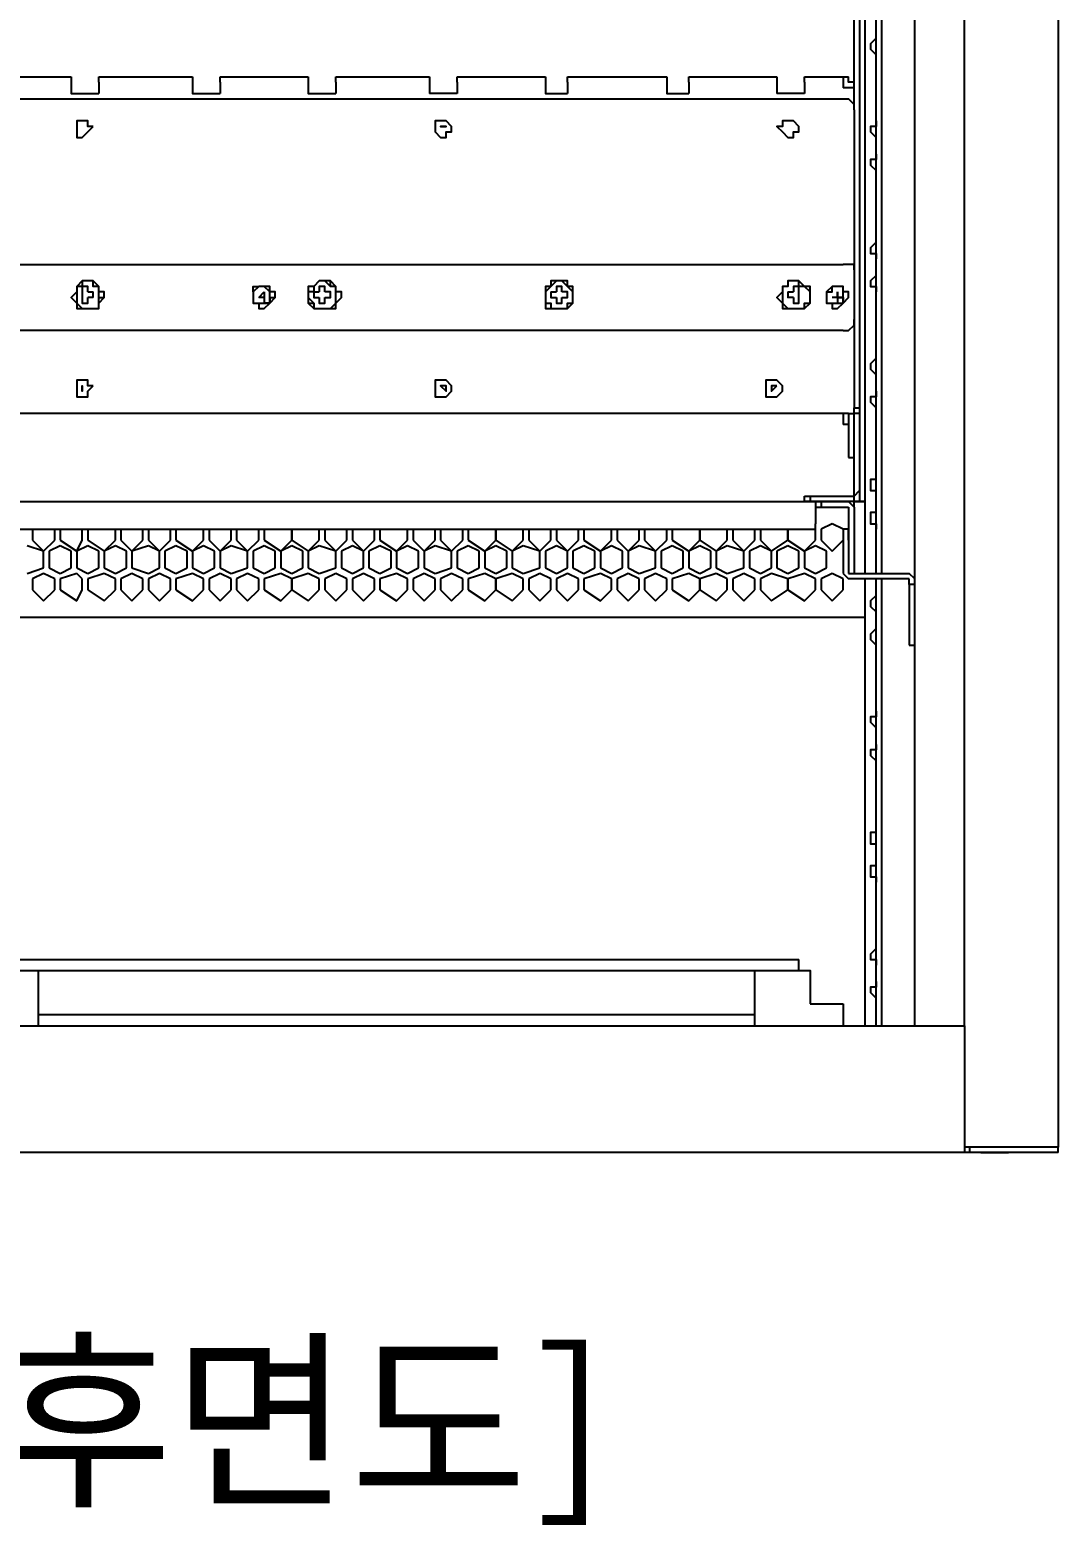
# Model space of a CAD drawing. Header units: millimetres. Extents: x 929 to 1725, y 58 to 532.
# Drawn here: x 1575.2 to 1597.03, y 73.98 to 105.69 of the extents above; entities that cross this region are included whole.
import ezdxf
from ezdxf.enums import TextEntityAlignment as Align

# ---------------------------------------------------------------- set-up
doc = ezdxf.new("R2010")
doc.units = ezdxf.units.MM
doc.header["$MEASUREMENT"] = 0
doc.layers.add('TI-TEXT', color=3, linetype='CONTINUOUS')
doc.layers.add('TT-WIRE-EQPM', color=6, linetype='CONTINUOUS')
doc.styles.add('굴림체', font='GulimChe.ttf')

msp = doc.modelspace()

# ---------------------------------------------------------------- linework, layer by layer
at = {"layer": 'TT-WIRE-EQPM', "linetype": 'Continuous'}
for points in [[(1597.03218, 192.01265), (1597.03218, 81.99353)], [(1595.04247, 84.56845), (1595.04247, 189.43773)], [(1592.93572, 94.16586), (1592.93572, 136.65196)], [(1593.16981, 94.16586), (1593.16981, 136.65196)], [(1593.28685, 94.16586), (1593.28685, 136.65196)], [(1592.70164, 104.11439), (1592.70164, 135.59859)], [(1592.81868, 135.59859), (1592.81868, 95.92148), (1592.81868, 95.6874)], [(1593.9891, 93.81473), (1593.9891, 135.13042)], [(1593.16981, 105.51889), (1593.16981, 105.51889), (1593.05277, 105.40185), (1593.05277, 105.40185), (1593.05277, 105.28481), (1593.16981, 105.16777), (1593.16981, 105.16777)], [(1574.20907, 104.6996), (1576.08173, 104.6996)], [(1576.08173, 104.6996), (1576.08173, 104.34848), (1576.66694, 104.34848)], [(1576.66694, 104.6996), (1578.65665, 104.6996)], [(1576.66694, 104.58256), (1576.66694, 104.6996)], [(1578.65665, 104.6996), (1578.65665, 104.34848), (1579.24186, 104.34848)], [(1579.24186, 104.6996), (1581.11452, 104.6996)], [(1579.24186, 104.58256), (1579.24186, 104.6996)], [(1581.11452, 104.6996), (1581.11452, 104.34848), (1581.69973, 104.34848)], [(1581.69973, 104.6996), (1583.68944, 104.6996)], [(1581.69973, 104.58256), (1581.69973, 104.6996)], [(1583.68944, 104.6996), (1583.68944, 104.34848)], [(1584.27464, 104.6996), (1586.14731, 104.6996)], [(1584.27464, 104.58256), (1584.27464, 104.6996)], [(1586.14731, 104.6996), (1586.14731, 104.34848), (1586.61548, 104.34848)], [(1586.61548, 104.6996), (1588.72223, 104.6996)], [(1586.61548, 104.58256), (1586.61548, 104.6996)], [(1588.72223, 104.6996), (1588.72223, 104.34848), (1589.19039, 104.34848)], [(1589.19039, 104.6996), (1591.06306, 104.6996)], [(1589.19039, 104.58256), (1589.19039, 104.6996)], [(1591.06306, 104.6996), (1591.06306, 104.34848)], [(1591.64827, 104.6996), (1592.46756, 104.6996)], [(1591.64827, 104.58256), (1591.64827, 104.6996)], [(1592.46756, 104.6996), (1592.5846, 104.6996)], [(1592.46756, 104.6996), (1592.46756, 104.46552)], [(1592.70164, 104.58256), (1592.5846, 104.58256), (1592.5846, 104.6996)], [(1576.66694, 104.58256), (1576.66694, 104.34848)], [(1579.24186, 104.58256), (1579.24186, 104.46552)], [(1579.24186, 104.58256), (1579.24186, 104.34848)], [(1579.24186, 104.46552), (1579.24186, 104.34848)], [(1581.69973, 104.58256), (1581.69973, 104.34848)], [(1584.27464, 104.58256), (1584.27464, 104.34848)], [(1586.61548, 104.58256), (1586.61548, 104.34848)], [(1589.19039, 104.58256), (1589.19039, 104.34848)], [(1591.64827, 104.58256), (1591.64827, 104.34848)], [(1592.46756, 104.58256), (1592.46756, 104.46552)], [(1592.70164, 104.11439), (1592.70164, 104.46552), (1592.46756, 104.46552)], [(1592.70164, 104.46552), (1592.70164, 104.58256)], [(1567.77178, 104.23144), (1592.5846, 104.23144)], [(1584.27464, 104.34848), (1583.68944, 104.34848)], [(1591.64827, 104.34848), (1591.06306, 104.34848)], [(1592.70164, 103.99735), (1592.70164, 104.11439), (1592.70164, 104.11439), (1592.5846, 104.23144)], [(1576.5499, 103.64623), (1576.43286, 103.64623), (1576.43286, 103.76327), (1576.31582, 103.76327), (1576.19877, 103.76327), (1576.19877, 103.76327), (1576.19877, 103.64623), (1576.19877, 103.52919), (1576.19877, 103.52919), (1576.19877, 103.41215), (1576.31582, 103.41215), (1576.43286, 103.52919), (1576.43286, 103.52919), (1576.5499, 103.64623)], [(1584.1576, 103.64623), (1584.1576, 103.64623), (1584.04056, 103.76327), (1584.04056, 103.76327), (1583.92352, 103.76327), (1583.80648, 103.76327), (1583.80648, 103.64623), (1583.80648, 103.64623), (1583.80648, 103.52919), (1583.80648, 103.52919), (1583.92352, 103.41215), (1584.04056, 103.41215), (1584.04056, 103.52919), (1584.1576, 103.52919), (1584.1576, 103.64623)], [(1591.53122, 103.64623), (1591.53122, 103.64623), (1591.41418, 103.76327), (1591.41418, 103.76327), (1591.29714, 103.76327), (1591.1801, 103.76327), (1591.1801, 103.64623), (1591.06306, 103.64623), (1591.1801, 103.52919), (1591.1801, 103.52919), (1591.29714, 103.41215), (1591.41418, 103.41215), (1591.41418, 103.52919), (1591.53122, 103.52919), (1591.53122, 103.64623)], [(1592.70164, 103.99735), (1592.70164, 97.67711)], [(1593.16981, 103.76327), (1593.16981, 103.64623), (1593.05277, 103.64623), (1593.05277, 103.52919), (1593.05277, 103.52919), (1593.16981, 103.41215), (1593.16981, 103.41215)], [(1584.04056, 103.64623), (1584.04056, 103.64623), (1583.92352, 103.64623), (1584.04056, 103.64623), (1584.04056, 103.64623)], [(1593.16981, 103.06102), (1593.16981, 102.94398), (1593.05277, 102.94398), (1593.05277, 102.82694), (1593.05277, 102.82694), (1593.16981, 102.7099), (1593.16981, 102.7099)], [(1593.16981, 101.18835), (1593.16981, 101.18835), (1593.05277, 101.07131), (1593.05277, 101.07131), (1593.05277, 100.95427), (1593.16981, 100.95427), (1593.16981, 100.83723)], [(1567.77178, 100.72019), (1592.46756, 100.72019)], [(1592.70164, 100.60315), (1592.70164, 100.72019), (1592.5846, 100.72019), (1592.46756, 100.72019)], [(1592.70164, 100.60315), (1592.70164, 99.54977)], [(1576.78398, 100.01794), (1576.78398, 100.13498), (1576.66694, 100.13498), (1576.66694, 100.25202), (1576.66694, 100.25202), (1576.5499, 100.36906), (1576.5499, 100.36906), (1576.31582, 100.36906), (1576.31582, 100.36906), (1576.19877, 100.25202), (1576.19877, 100.25202), (1576.19877, 100.25202), (1576.19877, 100.13498), (1576.08173, 100.01794), (1576.08173, 100.01794), (1576.19877, 99.9009), (1576.19877, 99.9009), (1576.19877, 99.78386), (1576.19877, 99.78386), (1576.31582, 99.78386), (1576.31582, 99.78386), (1576.5499, 99.78386), (1576.5499, 99.78386), (1576.66694, 99.78386), (1576.66694, 99.9009), (1576.66694, 99.9009), (1576.78398, 100.01794), (1576.78398, 100.01794)], [(1576.19877, 100.01794), (1576.19877, 100.01794), (1576.19877, 99.9009), (1576.19877, 99.9009), (1576.19877, 99.9009), (1576.19877, 99.78386), (1576.19877, 99.78386), (1576.19877, 99.78386), (1576.31582, 99.78386), (1576.31582, 99.78386), (1576.31582, 99.78386), (1576.31582, 99.78386), (1576.43286, 99.78386), (1576.43286, 99.78386), (1576.5499, 99.78386), (1576.5499, 99.78386), (1576.66694, 99.78386), (1576.66694, 99.78386), (1576.66694, 99.78386), (1576.66694, 99.9009), (1576.66694, 99.9009), (1576.66694, 99.9009), (1576.66694, 99.9009), (1576.66694, 100.01794), (1576.78398, 100.01794), (1576.78398, 100.01794), (1576.78398, 100.13498), (1576.66694, 100.13498), (1576.66694, 100.13498), (1576.66694, 100.25202), (1576.66694, 100.25202), (1576.66694, 100.25202), (1576.66694, 100.25202), (1576.66694, 100.25202), (1576.66694, 100.25202), (1576.66694, 100.25202), (1576.5499, 100.25202), (1576.5499, 100.36906), (1576.31582, 100.36906), (1576.31582, 100.25202), (1576.19877, 100.25202), (1576.19877, 100.25202), (1576.19877, 100.25202), (1576.19877, 100.25202), (1576.19877, 100.25202), (1576.19877, 100.25202), (1576.19877, 100.13498), (1576.19877, 100.13498), (1576.19877, 100.01794)], [(1576.66694, 100.01794), (1576.66694, 100.13498), (1576.66694, 100.13498), (1576.66694, 100.25202), (1576.66694, 100.25202), (1576.5499, 100.36906), (1576.31582, 100.36906), (1576.31582, 100.25202), (1576.19877, 100.25202), (1576.19877, 100.13498), (1576.19877, 100.13498), (1576.19877, 100.01794), (1576.19877, 99.9009), (1576.19877, 99.9009), (1576.31582, 99.78386), (1576.31582, 99.78386), (1576.5499, 99.78386), (1576.66694, 99.78386), (1576.66694, 99.9009), (1576.66694, 99.9009), (1576.66694, 100.01794), (1576.66694, 100.01794)], [(1576.43286, 100.13498), (1576.43286, 100.25202), (1576.31582, 100.25202), (1576.31582, 100.13498)], [(1579.94411, 100.13498), (1579.94411, 100.13498), (1579.94411, 100.25202), (1580.06115, 100.25202), (1580.06115, 100.25202)], [(1580.41227, 100.01794), (1580.41227, 100.13498), (1580.29523, 100.13498), (1580.29523, 100.25202), (1580.17819, 100.25202), (1580.06115, 100.25202), (1580.06115, 100.25202), (1579.94411, 100.13498), (1579.94411, 100.13498), (1579.94411, 100.01794), (1579.94411, 99.9009), (1580.06115, 99.9009), (1580.06115, 99.78386), (1580.17819, 99.78386), (1580.29523, 99.9009), (1580.29523, 99.9009), (1580.41227, 100.01794), (1580.41227, 100.01794)], [(1580.29523, 100.01794), (1580.29523, 100.13498), (1580.29523, 100.13498), (1580.17819, 100.25202), (1580.06115, 100.25202), (1580.06115, 100.25202), (1579.94411, 100.13498), (1579.94411, 100.01794), (1579.94411, 100.01794), (1579.94411, 99.9009), (1580.06115, 99.9009), (1580.06115, 99.9009), (1580.17819, 99.9009), (1580.29523, 99.9009), (1580.29523, 100.01794), (1580.29523, 100.01794)], [(1581.11452, 100.01794), (1581.11452, 100.01794), (1581.11452, 100.01794), (1581.11452, 99.9009), (1581.11452, 99.9009), (1581.23156, 99.9009), (1581.23156, 99.9009), (1581.23156, 99.78386), (1581.23156, 99.78386), (1581.23156, 99.78386), (1581.3486, 99.78386), (1581.3486, 99.78386), (1581.46565, 99.78386), (1581.46565, 99.78386), (1581.58269, 99.78386), (1581.58269, 99.78386), (1581.58269, 99.78386), (1581.58269, 99.78386), (1581.69973, 99.78386), (1581.69973, 99.9009), (1581.69973, 99.9009), (1581.69973, 99.9009), (1581.69973, 100.01794), (1581.69973, 100.01794), (1581.69973, 100.13498), (1581.69973, 100.13498), (1581.69973, 100.25202), (1581.69973, 100.25202), (1581.69973, 100.25202), (1581.69973, 100.25202), (1581.58269, 100.25202), (1581.58269, 100.25202), (1581.58269, 100.25202), (1581.58269, 100.36906), (1581.3486, 100.36906), (1581.23156, 100.25202), (1581.23156, 100.25202), (1581.23156, 100.25202), (1581.23156, 100.25202), (1581.23156, 100.25202), (1581.23156, 100.25202), (1581.11452, 100.25202), (1581.11452, 100.13498), (1581.11452, 100.13498), (1581.11452, 100.13498), (1581.11452, 100.01794), (1581.11452, 100.01794)], [(1581.81677, 100.01794), (1581.81677, 100.13498), (1581.69973, 100.13498), (1581.69973, 100.25202), (1581.69973, 100.25202), (1581.58269, 100.36906), (1581.46565, 100.36906), (1581.3486, 100.36906), (1581.3486, 100.36906), (1581.23156, 100.25202), (1581.23156, 100.25202), (1581.11452, 100.25202), (1581.11452, 100.13498), (1581.11452, 99.9009), (1581.11452, 99.9009), (1581.23156, 99.78386), (1581.23156, 99.78386), (1581.3486, 99.78386), (1581.3486, 99.78386), (1581.46565, 99.78386), (1581.58269, 99.78386), (1581.69973, 99.78386), (1581.69973, 99.9009), (1581.69973, 99.9009), (1581.81677, 100.01794), (1581.81677, 100.01794)], [(1581.69973, 100.01794), (1581.69973, 100.13498), (1581.69973, 100.13498), (1581.69973, 100.25202), (1581.58269, 100.25202), (1581.46565, 100.36906), (1581.3486, 100.36906), (1581.23156, 100.25202), (1581.23156, 100.25202), (1581.23156, 100.13498), (1581.11452, 100.13498), (1581.11452, 100.01794), (1581.23156, 99.9009), (1581.23156, 99.9009), (1581.23156, 99.78386), (1581.3486, 99.78386), (1581.46565, 99.78386), (1581.58269, 99.78386), (1581.69973, 99.9009), (1581.69973, 99.9009), (1581.69973, 100.01794), (1581.69973, 100.01794)], [(1581.46565, 100.13498), (1581.46565, 100.25202), (1581.3486, 100.25202), (1581.3486, 100.13498)], [(1586.14731, 100.01794), (1586.14731, 100.01794), (1586.14731, 99.9009), (1586.14731, 99.9009), (1586.14731, 99.9009), (1586.14731, 99.78386), (1586.26435, 99.78386), (1586.26435, 99.78386), (1586.26435, 99.78386), (1586.38139, 99.78386), (1586.38139, 99.78386), (1586.49844, 99.78386), (1586.49844, 99.78386), (1586.61548, 99.78386), (1586.61548, 99.78386), (1586.61548, 99.78386), (1586.61548, 99.78386), (1586.61548, 99.78386), (1586.61548, 99.9009), (1586.73252, 99.9009), (1586.73252, 99.9009), (1586.73252, 99.9009), (1586.73252, 100.01794), (1586.73252, 100.01794), (1586.73252, 100.13498), (1586.73252, 100.13498), (1586.73252, 100.13498), (1586.73252, 100.25202), (1586.61548, 100.25202), (1586.61548, 100.25202), (1586.61548, 100.25202), (1586.61548, 100.25202), (1586.61548, 100.25202), (1586.61548, 100.36906), (1586.26435, 100.36906), (1586.26435, 100.25202), (1586.26435, 100.25202), (1586.26435, 100.25202), (1586.14731, 100.25202), (1586.14731, 100.25202), (1586.14731, 100.25202), (1586.14731, 100.13498), (1586.14731, 100.13498), (1586.14731, 100.13498), (1586.14731, 100.01794)], [(1586.73252, 100.01794), (1586.73252, 100.13498), (1586.73252, 100.13498), (1586.73252, 100.25202), (1586.61548, 100.25202), (1586.61548, 100.36906), (1586.49844, 100.36906), (1586.38139, 100.36906), (1586.38139, 100.36906), (1586.26435, 100.25202), (1586.14731, 100.25202), (1586.14731, 100.25202), (1586.14731, 100.13498), (1586.14731, 99.9009), (1586.14731, 99.9009), (1586.14731, 99.78386), (1586.26435, 99.78386), (1586.38139, 99.78386), (1586.38139, 99.78386), (1586.49844, 99.78386), (1586.61548, 99.78386), (1586.61548, 99.78386), (1586.73252, 99.9009), (1586.73252, 99.9009), (1586.73252, 100.01794), (1586.73252, 100.01794)], [(1586.73252, 100.01794), (1586.73252, 100.13498), (1586.73252, 100.13498), (1586.61548, 100.25202), (1586.61548, 100.25202), (1586.49844, 100.36906), (1586.38139, 100.36906), (1586.26435, 100.25202), (1586.26435, 100.25202), (1586.14731, 100.13498), (1586.14731, 100.13498), (1586.14731, 100.01794), (1586.14731, 100.01794), (1586.14731, 99.9009), (1586.26435, 99.9009), (1586.26435, 99.78386), (1586.38139, 99.78386), (1586.49844, 99.78386), (1586.61548, 99.78386), (1586.61548, 99.9009), (1586.73252, 99.9009), (1586.73252, 100.01794), (1586.73252, 100.01794)], [(1586.49844, 100.13498), (1586.49844, 100.25202), (1586.38139, 100.25202), (1586.38139, 100.13498)], [(1591.76531, 100.01794), (1591.76531, 100.13498), (1591.76531, 100.13498), (1591.76531, 100.25202), (1591.64827, 100.25202), (1591.53122, 100.36906), (1591.53122, 100.36906), (1591.41418, 100.36906), (1591.29714, 100.36906), (1591.29714, 100.25202), (1591.1801, 100.25202), (1591.1801, 100.25202), (1591.1801, 100.13498), (1591.06306, 100.01794), (1591.06306, 100.01794), (1591.1801, 99.9009), (1591.1801, 99.9009), (1591.1801, 99.78386), (1591.29714, 99.78386), (1591.29714, 99.78386), (1591.41418, 99.78386), (1591.53122, 99.78386), (1591.53122, 99.78386), (1591.64827, 99.78386), (1591.76531, 99.9009), (1591.76531, 99.9009), (1591.76531, 100.01794), (1591.76531, 100.01794)], [(1591.1801, 100.01794), (1591.1801, 100.01794), (1591.1801, 99.9009), (1591.1801, 99.9009), (1591.1801, 99.9009), (1591.1801, 99.78386), (1591.29714, 99.78386), (1591.29714, 99.78386), (1591.29714, 99.78386), (1591.41418, 99.78386), (1591.41418, 99.78386), (1591.53122, 99.78386), (1591.53122, 99.78386), (1591.53122, 99.78386), (1591.64827, 99.78386), (1591.64827, 99.78386), (1591.64827, 99.78386), (1591.64827, 99.9009), (1591.76531, 99.9009), (1591.76531, 99.9009), (1591.76531, 100.01794), (1591.76531, 100.01794), (1591.76531, 100.13498), (1591.76531, 100.13498), (1591.76531, 100.13498), (1591.76531, 100.25202), (1591.64827, 100.25202), (1591.64827, 100.25202), (1591.64827, 100.25202), (1591.53122, 100.25202), (1591.53122, 100.36906), (1591.29714, 100.36906), (1591.29714, 100.25202), (1591.29714, 100.25202), (1591.29714, 100.25202), (1591.1801, 100.25202), (1591.1801, 100.25202), (1591.1801, 100.13498), (1591.1801, 100.13498), (1591.1801, 100.13498), (1591.1801, 100.01794)], [(1591.76531, 100.01794), (1591.76531, 100.13498), (1591.76531, 100.13498), (1591.64827, 100.25202), (1591.64827, 100.25202), (1591.53122, 100.36906), (1591.29714, 100.36906), (1591.29714, 100.25202), (1591.1801, 100.25202), (1591.1801, 100.13498), (1591.1801, 100.13498), (1591.1801, 100.01794), (1591.1801, 99.9009), (1591.1801, 99.9009), (1591.29714, 99.78386), (1591.29714, 99.78386), (1591.53122, 99.78386), (1591.64827, 99.78386), (1591.64827, 99.9009), (1591.76531, 99.9009), (1591.76531, 100.01794), (1591.76531, 100.01794)], [(1591.53122, 100.13498), (1591.53122, 100.25202), (1591.41418, 100.25202), (1591.41418, 100.13498)], [(1592.11643, 100.13498), (1592.23347, 100.13498), (1592.23347, 100.25202), (1592.23347, 100.25202), (1592.23347, 100.25202)], [(1592.5846, 100.01794), (1592.5846, 100.13498), (1592.46756, 100.13498), (1592.46756, 100.25202), (1592.35052, 100.25202), (1592.23347, 100.25202), (1592.23347, 100.25202), (1592.11643, 100.13498), (1592.11643, 100.13498), (1592.11643, 100.01794), (1592.11643, 99.9009), (1592.23347, 99.9009), (1592.23347, 99.78386), (1592.35052, 99.78386), (1592.46756, 99.9009), (1592.46756, 99.9009), (1592.5846, 100.01794), (1592.5846, 100.01794)], [(1592.46756, 100.01794), (1592.46756, 100.13498), (1592.46756, 100.13498), (1592.46756, 100.25202), (1592.35052, 100.25202), (1592.23347, 100.25202), (1592.11643, 100.13498), (1592.11643, 99.9009), (1592.23347, 99.9009), (1592.35052, 99.9009), (1592.46756, 99.9009), (1592.46756, 99.9009), (1592.46756, 100.01794), (1592.46756, 100.01794)], [(1593.16981, 100.4861), (1593.16981, 100.4861), (1593.05277, 100.36906), (1593.05277, 100.36906), (1593.05277, 100.25202), (1593.16981, 100.25202), (1593.16981, 100.13498)], [(1576.31582, 100.13498), (1576.31582, 100.01794), (1576.31582, 100.01794)], [(1576.31582, 100.01794), (1576.31582, 99.9009), (1576.43286, 99.9009), (1576.43286, 100.01794)], [(1576.43286, 100.13498), (1576.5499, 100.13498)], [(1576.5499, 100.01794), (1576.43286, 100.01794)], [(1576.5499, 100.01794), (1576.5499, 100.01794), (1576.5499, 100.13498), (1576.5499, 100.13498)], [(1580.06115, 100.01794), (1580.17819, 100.13498)], [(1580.17819, 100.01794), (1580.06115, 100.01794)], [(1580.17819, 100.13498), (1580.17819, 100.01794)], [(1580.17819, 100.01794), (1580.17819, 99.9009)], [(1580.17819, 100.01794), (1580.17819, 99.9009)], [(1580.29523, 100.01794), (1580.29523, 99.9009), (1580.29523, 99.9009), (1580.29523, 99.9009), (1580.29523, 99.9009), (1580.17819, 99.9009)], [(1580.29523, 100.01794), (1580.41227, 100.01794)], [(1581.23156, 100.13498), (1581.23156, 100.01794), (1581.3486, 100.01794)], [(1581.23156, 100.13498), (1581.3486, 100.13498)], [(1581.3486, 100.01794), (1581.3486, 99.9009), (1581.46565, 99.9009), (1581.46565, 100.01794)], [(1581.46565, 100.01794), (1581.58269, 100.01794), (1581.58269, 100.13498), (1581.46565, 100.13498)], [(1586.26435, 100.13498), (1586.26435, 100.01794), (1586.38139, 100.01794)], [(1586.26435, 100.13498), (1586.38139, 100.13498)], [(1586.38139, 100.01794), (1586.38139, 99.9009), (1586.49844, 99.9009), (1586.49844, 100.01794)], [(1586.49844, 100.01794), (1586.61548, 100.01794), (1586.61548, 100.13498), (1586.49844, 100.13498)], [(1591.29714, 100.13498), (1591.29714, 100.01794), (1591.29714, 100.01794)], [(1591.29714, 100.13498), (1591.41418, 100.13498)], [(1591.41418, 100.01794), (1591.29714, 100.01794)], [(1591.41418, 100.01794), (1591.41418, 99.9009), (1591.53122, 99.9009), (1591.53122, 100.01794)], [(1591.53122, 100.01794), (1591.53122, 100.01794), (1591.53122, 100.13498), (1591.53122, 100.13498)], [(1592.11643, 100.13498), (1592.23347, 100.13498)], [(1592.35052, 100.01794), (1592.23347, 100.01794)], [(1592.35052, 100.01794), (1592.23347, 100.01794)], [(1592.35052, 100.13498), (1592.35052, 100.01794)], [(1592.35052, 100.01794), (1592.35052, 100.13498)], [(1592.35052, 100.01794), (1592.35052, 99.9009)], [(1592.35052, 100.01794), (1592.46756, 100.01794)], [(1592.35052, 100.01794), (1592.35052, 99.9009)], [(1592.46756, 100.01794), (1592.35052, 100.01794)], [(1592.46756, 100.01794), (1592.46756, 100.01794), (1592.46756, 99.9009), (1592.46756, 99.9009), (1592.46756, 99.9009), (1592.46756, 99.9009), (1592.46756, 99.9009)], [(1592.46756, 99.31569), (1567.77178, 99.31569)], [(1592.46756, 99.31569), (1592.5846, 99.31569), (1592.70164, 99.43273), (1592.70164, 99.54977)], [(1593.16981, 98.73048), (1593.16981, 98.73048), (1593.05277, 98.61344), (1593.05277, 98.4964), (1593.05277, 98.4964), (1593.16981, 98.37936), (1593.16981, 98.37936)], [(1576.5499, 98.14527), (1576.43286, 98.14527), (1576.43286, 98.26231), (1576.31582, 98.26231), (1576.19877, 98.26231), (1576.19877, 98.26231), (1576.19877, 98.14527), (1576.19877, 98.02823), (1576.19877, 97.91119), (1576.19877, 97.91119), (1576.31582, 97.91119), (1576.43286, 97.91119), (1576.43286, 98.02823), (1576.5499, 98.14527)], [(1576.31582, 98.14527), (1576.31582, 98.14527), (1576.31582, 98.14527), (1576.31582, 98.02823), (1576.31582, 98.14527)], [(1584.1576, 98.14527), (1584.1576, 98.14527), (1584.04056, 98.26231), (1584.04056, 98.26231), (1583.92352, 98.26231), (1583.80648, 98.26231), (1583.80648, 98.14527), (1583.80648, 98.14527), (1583.80648, 98.02823), (1583.80648, 97.91119), (1583.92352, 97.91119), (1584.04056, 97.91119), (1584.04056, 97.91119), (1584.1576, 98.02823), (1584.1576, 98.14527)], [(1584.04056, 98.14527), (1584.04056, 98.14527), (1583.92352, 98.14527), (1584.04056, 98.02823), (1584.04056, 98.14527)], [(1591.1801, 98.14527), (1591.1801, 98.14527), (1591.06306, 98.26231), (1591.06306, 98.26231), (1590.94602, 98.26231), (1590.82897, 98.26231), (1590.82897, 98.14527), (1590.82897, 98.02823), (1590.82897, 97.91119), (1590.94602, 97.91119), (1591.06306, 97.91119), (1591.06306, 97.91119), (1591.1801, 98.02823), (1591.1801, 98.14527)], [(1591.06306, 98.14527), (1590.94602, 98.14527), (1590.94602, 98.14527), (1590.94602, 98.02823), (1591.06306, 98.14527)], [(1593.16981, 98.02823), (1593.16981, 97.91119), (1593.05277, 97.91119), (1593.05277, 97.79415), (1593.05277, 97.79415), (1593.16981, 97.67711), (1593.16981, 97.67711)], [(1592.93572, 97.79415), (1592.93572, 97.79415), (1592.93572, 97.79415), (1592.93572, 97.91119), (1592.93572, 97.91119)], [(1592.5846, 97.56006), (1567.77178, 97.56006)], [(1592.46756, 97.56006), (1592.46756, 97.32598)], [(1592.5846, 97.56006), (1592.46756, 97.56006)], [(1592.5846, 97.56006), (1592.70164, 97.56006), (1592.70164, 97.67711), (1592.70164, 97.67711)], [(1592.5846, 97.56006), (1592.70164, 97.56006), (1592.70164, 97.56006)], [(1592.5846, 97.56006), (1592.5846, 96.62373)], [(1592.70164, 97.67711), (1592.81868, 97.67711)], [(1592.70164, 95.80444), (1592.70164, 97.56006)], [(1592.81868, 97.56006), (1592.70164, 97.56006)], [(1592.70164, 95.6874), (1592.70164, 97.56006)], [(1592.5846, 97.32598), (1592.46756, 97.32598)], [(1592.5846, 96.62373), (1592.70164, 96.62373)], [(1593.16981, 96.15557), (1593.16981, 96.15557), (1593.05277, 96.15557), (1593.05277, 96.03852), (1593.05277, 95.92148), (1593.16981, 95.92148), (1593.16981, 95.92148)], [(1591.64827, 95.80444), (1592.70164, 95.80444)], [(1591.64827, 95.6874), (1591.64827, 95.80444)], [(1591.76531, 95.80444), (1591.76531, 95.6874)], [(1592.70164, 95.6874), (1592.70164, 95.80444), (1592.81868, 95.92148)], [(1567.65474, 95.6874), (1592.5846, 95.6874)], [(1568.70811, 95.6874), (1591.64827, 95.6874)], [(1592.93572, 95.6874), (1592.70164, 95.6874), (1591.64827, 95.6874)], [(1591.88235, 95.6874), (1591.88235, 95.21923)], [(1591.88235, 95.57036), (1591.99939, 95.57036)], [(1591.99939, 95.6874), (1591.99939, 95.57036)], [(1591.99939, 95.57036), (1592.5846, 95.57036)], [(1592.70164, 95.57036), (1592.5846, 95.6874)], [(1592.5846, 95.57036), (1592.5846, 94.2829)], [(1592.70164, 95.57036), (1592.70164, 95.6874)], [(1592.70164, 95.6874), (1592.93572, 95.6874)], [(1592.70164, 95.57036), (1592.70164, 94.16586)], [(1591.76531, 95.10219), (1591.88235, 95.10219), (1591.88235, 95.21923)], [(1592.23347, 95.21923), (1591.99939, 95.10219)], [(1592.46756, 95.10219), (1592.23347, 95.21923)], [(1593.16981, 95.45332), (1593.16981, 95.45332), (1593.05277, 95.45332), (1593.05277, 95.33627), (1593.05277, 95.21923), (1593.16981, 95.21923), (1593.16981, 95.10219)], [(1568.47403, 95.10219), (1591.76531, 95.10219)], [(1575.26244, 95.10219), (1575.26244, 94.86811)], [(1575.26244, 94.86811), (1575.49652, 94.63402)], [(1575.49652, 94.63402), (1575.73061, 94.86811)], [(1575.73061, 94.86811), (1575.73061, 95.10219)], [(1575.84765, 95.10219), (1575.84765, 94.86811)], [(1575.84765, 94.86811), (1576.19877, 94.63402)], [(1576.19877, 94.63402), (1576.31582, 94.86811)], [(1576.31582, 94.86811), (1576.31582, 95.10219)], [(1576.43286, 95.10219), (1576.43286, 94.86811)], [(1576.43286, 94.86811), (1576.78398, 94.63402)], [(1576.78398, 94.63402), (1577.01806, 94.86811)], [(1577.01806, 94.86811), (1577.01806, 95.10219)], [(1577.13511, 95.10219), (1577.13511, 94.86811)], [(1577.13511, 94.86811), (1577.36919, 94.63402)], [(1577.36919, 94.63402), (1577.60327, 94.86811)], [(1577.60327, 94.86811), (1577.60327, 95.10219)], [(1577.72031, 95.10219), (1577.72031, 94.86811)], [(1577.72031, 94.86811), (1577.9544, 94.63402)], [(1577.9544, 94.63402), (1578.18848, 94.86811)], [(1578.18848, 94.86811), (1578.18848, 95.10219)], [(1578.30552, 95.10219), (1578.30552, 94.86811)], [(1578.30552, 94.86811), (1578.65665, 94.63402)], [(1578.65665, 94.63402), (1578.89073, 94.86811)], [(1578.89073, 94.86811), (1578.89073, 95.10219)], [(1579.00777, 95.10219), (1579.00777, 94.86811)], [(1579.00777, 94.86811), (1579.24186, 94.63402)], [(1579.24186, 94.63402), (1579.47594, 94.86811)], [(1579.47594, 94.86811), (1579.47594, 95.10219)], [(1579.59298, 95.10219), (1579.59298, 94.86811)], [(1579.59298, 94.86811), (1579.82706, 94.63402)], [(1579.82706, 94.63402), (1580.06115, 94.86811)], [(1580.06115, 94.86811), (1580.06115, 95.10219)], [(1580.17819, 95.10219), (1580.17819, 94.86811)], [(1580.17819, 94.86811), (1580.52931, 94.63402)], [(1580.52931, 94.63402), (1580.7634, 94.86811)], [(1580.7634, 94.86811), (1580.7634, 95.10219)], [(1580.7634, 95.10219), (1580.7634, 94.86811)], [(1580.7634, 94.86811), (1581.11452, 94.63402)], [(1581.11452, 94.63402), (1581.3486, 94.86811)], [(1581.3486, 94.86811), (1581.3486, 95.10219)], [(1581.46565, 95.10219), (1581.46565, 94.86811)], [(1581.46565, 94.86811), (1581.69973, 94.63402)], [(1581.69973, 94.63402), (1581.93381, 94.86811)], [(1581.93381, 94.86811), (1581.93381, 95.10219)], [(1582.05085, 95.10219), (1582.05085, 94.86811)], [(1582.05085, 94.86811), (1582.28494, 94.63402)], [(1582.28494, 94.63402), (1582.51902, 94.86811)], [(1582.51902, 94.86811), (1582.51902, 95.10219)], [(1582.63606, 95.10219), (1582.63606, 94.86811)], [(1582.63606, 94.86811), (1582.98719, 94.63402)], [(1582.98719, 94.63402), (1583.22127, 94.86811)], [(1583.22127, 94.86811), (1583.22127, 95.10219)], [(1583.33831, 95.10219), (1583.33831, 94.86811)], [(1583.33831, 94.86811), (1583.5724, 94.63402)], [(1583.5724, 94.63402), (1583.80648, 94.86811)], [(1583.80648, 94.86811), (1583.80648, 95.10219)], [(1583.92352, 95.10219), (1583.92352, 94.86811)], [(1583.92352, 94.86811), (1584.1576, 94.63402)], [(1584.1576, 94.63402), (1584.39169, 94.86811)], [(1584.39169, 94.86811), (1584.39169, 95.10219)], [(1584.50873, 95.10219), (1584.50873, 94.86811)], [(1584.50873, 94.86811), (1584.85985, 94.63402)], [(1584.85985, 94.63402), (1585.09394, 94.86811)], [(1585.09394, 94.86811), (1585.09394, 95.10219)], [(1585.09394, 95.10219), (1585.09394, 94.86811)], [(1585.09394, 94.86811), (1585.44506, 94.63402)], [(1585.44506, 94.63402), (1585.67914, 94.86811)], [(1585.67914, 94.86811), (1585.67914, 95.10219)], [(1585.79619, 95.10219), (1585.79619, 94.86811)], [(1585.79619, 94.86811), (1586.03027, 94.63402)], [(1586.03027, 94.63402), (1586.26435, 94.86811)], [(1586.26435, 94.86811), (1586.26435, 95.10219)], [(1586.38139, 95.10219), (1586.38139, 94.86811)], [(1586.38139, 94.86811), (1586.61548, 94.63402)], [(1586.61548, 94.63402), (1586.84956, 94.86811)], [(1586.84956, 94.86811), (1586.84956, 95.10219)], [(1586.9666, 95.10219), (1586.9666, 94.86811)], [(1586.9666, 94.86811), (1587.31773, 94.63402)], [(1587.31773, 94.63402), (1587.55181, 94.86811)], [(1587.55181, 94.86811), (1587.55181, 95.10219)], [(1587.66885, 95.10219), (1587.66885, 94.86811)], [(1587.66885, 94.86811), (1587.90293, 94.63402)], [(1587.90293, 94.63402), (1588.13702, 94.86811)], [(1588.13702, 94.86811), (1588.13702, 95.10219)], [(1588.25406, 95.10219), (1588.25406, 94.86811)], [(1588.25406, 94.86811), (1588.48814, 94.63402)], [(1588.48814, 94.63402), (1588.72223, 94.86811)], [(1588.72223, 94.86811), (1588.72223, 95.10219)], [(1588.83927, 95.10219), (1588.83927, 94.86811)], [(1588.83927, 94.86811), (1589.19039, 94.63402)], [(1589.19039, 94.63402), (1589.42448, 94.86811)], [(1589.42448, 94.86811), (1589.42448, 95.10219)], [(1589.42448, 95.10219), (1589.42448, 94.86811)], [(1589.42448, 94.86811), (1589.7756, 94.63402)], [(1589.7756, 94.63402), (1590.00968, 94.86811)], [(1590.00968, 94.86811), (1590.00968, 95.10219)], [(1590.12673, 95.10219), (1590.12673, 94.86811)], [(1590.12673, 94.86811), (1590.36081, 94.63402)], [(1590.36081, 94.63402), (1590.59489, 94.86811)], [(1590.59489, 94.86811), (1590.59489, 95.10219)], [(1590.71193, 95.10219), (1590.71193, 94.86811)], [(1590.71193, 94.86811), (1590.94602, 94.63402)], [(1590.94602, 94.63402), (1591.29714, 94.86811)], [(1591.29714, 94.86811), (1591.29714, 95.10219)], [(1591.29714, 95.10219), (1591.29714, 94.86811)], [(1591.29714, 94.86811), (1591.64827, 94.63402)], [(1591.64827, 94.63402), (1591.88235, 94.86811)], [(1591.88235, 94.86811), (1591.88235, 95.10219)], [(1591.99939, 95.10219), (1591.99939, 94.86811)], [(1591.99939, 94.86811), (1592.23347, 94.63402)], [(1592.23347, 94.63402), (1592.46756, 94.86811)], [(1592.46756, 95.10219), (1592.46756, 94.16586)], [(1592.5846, 94.86811), (1592.5846, 95.10219), (1592.46756, 95.10219)], [(1592.5846, 94.86811), (1592.5846, 94.16586)], [(1575.49652, 94.63402), (1575.1454, 94.75107)], [(1575.49652, 94.2829), (1575.49652, 94.63402)], [(1575.84765, 94.75107), (1575.61357, 94.63402)], [(1575.61357, 94.63402), (1575.61357, 94.2829)], [(1576.08173, 94.63402), (1575.84765, 94.75107)], [(1576.08173, 94.2829), (1576.08173, 94.63402)], [(1576.43286, 94.75107), (1576.19877, 94.63402)], [(1576.19877, 94.63402), (1576.19877, 94.2829)], [(1576.66694, 94.63402), (1576.43286, 94.75107)], [(1576.66694, 94.2829), (1576.66694, 94.63402)], [(1577.01806, 94.75107), (1576.78398, 94.63402)], [(1576.78398, 94.63402), (1576.78398, 94.2829)], [(1577.25215, 94.63402), (1577.01806, 94.75107)], [(1577.25215, 94.2829), (1577.25215, 94.63402)], [(1577.72031, 94.75107), (1577.36919, 94.63402)], [(1577.36919, 94.63402), (1577.36919, 94.2829)], [(1577.9544, 94.63402), (1577.72031, 94.75107)], [(1577.9544, 94.2829), (1577.9544, 94.63402)], [(1578.30552, 94.75107), (1578.07144, 94.63402)], [(1578.07144, 94.63402), (1578.07144, 94.2829)], [(1578.53961, 94.63402), (1578.30552, 94.75107)], [(1578.53961, 94.2829), (1578.53961, 94.63402)], [(1578.89073, 94.75107), (1578.65665, 94.63402)], [(1578.65665, 94.63402), (1578.65665, 94.2829)], [(1579.12481, 94.63402), (1578.89073, 94.75107)], [(1579.12481, 94.2829), (1579.12481, 94.63402)], [(1579.47594, 94.75107), (1579.24186, 94.63402)], [(1579.24186, 94.63402), (1579.24186, 94.2829)], [(1579.82706, 94.63402), (1579.47594, 94.75107)], [(1579.82706, 94.2829), (1579.82706, 94.63402)], [(1580.17819, 94.75107), (1579.94411, 94.63402)], [(1579.94411, 94.63402), (1579.94411, 94.2829)], [(1580.41227, 94.63402), (1580.17819, 94.75107)], [(1580.41227, 94.2829), (1580.41227, 94.63402)], [(1580.7634, 94.75107), (1580.52931, 94.63402)], [(1580.52931, 94.63402), (1580.52931, 94.2829)], [(1580.99748, 94.63402), (1580.7634, 94.75107)], [(1580.99748, 94.2829), (1580.99748, 94.63402)], [(1581.3486, 94.75107), (1581.11452, 94.63402)], [(1581.11452, 94.63402), (1581.11452, 94.2829)], [(1581.69973, 94.63402), (1581.3486, 94.75107)], [(1581.69973, 94.2829), (1581.69973, 94.63402)], [(1582.05085, 94.75107), (1581.81677, 94.63402)], [(1581.81677, 94.63402), (1581.81677, 94.2829)], [(1582.28494, 94.63402), (1582.05085, 94.75107)], [(1582.28494, 94.2829), (1582.28494, 94.63402)], [(1582.63606, 94.75107), (1582.40198, 94.63402)], [(1582.40198, 94.63402), (1582.40198, 94.2829)], [(1582.87015, 94.63402), (1582.63606, 94.75107)], [(1582.87015, 94.2829), (1582.87015, 94.63402)], [(1583.22127, 94.75107), (1582.98719, 94.63402)], [(1582.98719, 94.63402), (1582.98719, 94.2829)], [(1583.45535, 94.63402), (1583.22127, 94.75107)], [(1583.45535, 94.2829), (1583.45535, 94.63402)], [(1583.80648, 94.75107), (1583.5724, 94.63402)], [(1583.5724, 94.63402), (1583.5724, 94.2829)], [(1584.1576, 94.63402), (1583.80648, 94.75107)], [(1584.1576, 94.2829), (1584.1576, 94.63402)], [(1584.50873, 94.75107), (1584.27464, 94.63402)], [(1584.27464, 94.63402), (1584.27464, 94.2829)], [(1584.74281, 94.63402), (1584.50873, 94.75107)], [(1584.74281, 94.2829), (1584.74281, 94.63402)], [(1585.09394, 94.75107), (1584.85985, 94.63402)], [(1584.85985, 94.63402), (1584.85985, 94.2829)], [(1585.32802, 94.63402), (1585.09394, 94.75107)], [(1585.32802, 94.2829), (1585.32802, 94.63402)], [(1585.67914, 94.75107), (1585.44506, 94.63402)], [(1585.44506, 94.63402), (1585.44506, 94.2829)], [(1586.03027, 94.63402), (1585.67914, 94.75107)], [(1586.03027, 94.2829), (1586.03027, 94.63402)], [(1586.38139, 94.75107), (1586.14731, 94.63402)], [(1586.14731, 94.63402), (1586.14731, 94.2829)], [(1586.61548, 94.63402), (1586.38139, 94.75107)], [(1586.61548, 94.2829), (1586.61548, 94.63402)], [(1586.9666, 94.75107), (1586.73252, 94.63402)], [(1586.73252, 94.63402), (1586.73252, 94.2829)], [(1587.20068, 94.63402), (1586.9666, 94.75107)], [(1587.20068, 94.2829), (1587.20068, 94.63402)], [(1587.55181, 94.75107), (1587.31773, 94.63402)], [(1587.31773, 94.63402), (1587.31773, 94.2829)], [(1587.78589, 94.63402), (1587.55181, 94.75107)], [(1587.78589, 94.2829), (1587.78589, 94.63402)], [(1588.13702, 94.75107), (1587.90293, 94.63402)], [(1587.90293, 94.63402), (1587.90293, 94.2829)], [(1588.48814, 94.63402), (1588.13702, 94.75107)], [(1588.48814, 94.2829), (1588.48814, 94.63402)], [(1588.83927, 94.75107), (1588.60518, 94.63402)], [(1588.60518, 94.63402), (1588.60518, 94.2829)], [(1589.07335, 94.63402), (1588.83927, 94.75107)], [(1589.07335, 94.2829), (1589.07335, 94.63402)], [(1589.42448, 94.75107), (1589.19039, 94.63402)], [(1589.19039, 94.63402), (1589.19039, 94.2829)], [(1589.65856, 94.63402), (1589.42448, 94.75107)], [(1589.65856, 94.2829), (1589.65856, 94.63402)], [(1590.00968, 94.75107), (1589.7756, 94.63402)], [(1589.7756, 94.63402), (1589.7756, 94.2829)], [(1590.36081, 94.63402), (1590.00968, 94.75107)], [(1590.36081, 94.2829), (1590.36081, 94.63402)], [(1590.71193, 94.75107), (1590.47785, 94.63402)], [(1590.47785, 94.63402), (1590.47785, 94.2829)], [(1590.94602, 94.63402), (1590.71193, 94.75107)], [(1590.94602, 94.2829), (1590.94602, 94.63402)], [(1591.29714, 94.75107), (1591.06306, 94.63402)], [(1591.06306, 94.63402), (1591.06306, 94.2829)], [(1591.53122, 94.63402), (1591.29714, 94.75107)], [(1591.53122, 94.2829), (1591.53122, 94.63402)], [(1591.88235, 94.75107), (1591.64827, 94.63402)], [(1591.64827, 94.63402), (1591.64827, 94.2829)], [(1592.11643, 94.63402), (1591.88235, 94.75107)], [(1592.11643, 94.2829), (1592.11643, 94.63402)], [(1575.1454, 94.16586), (1575.49652, 94.2829)], [(1575.61357, 94.2829), (1575.84765, 94.16586)], [(1575.84765, 94.16586), (1576.08173, 94.2829)], [(1576.19877, 94.2829), (1576.43286, 94.16586)], [(1576.43286, 94.16586), (1576.66694, 94.2829)], [(1576.78398, 94.2829), (1577.01806, 94.16586)], [(1577.01806, 94.16586), (1577.25215, 94.2829)], [(1577.36919, 94.2829), (1577.72031, 94.16586)], [(1577.72031, 94.16586), (1577.9544, 94.2829)], [(1578.07144, 94.2829), (1578.30552, 94.16586)], [(1578.30552, 94.16586), (1578.53961, 94.2829)], [(1578.65665, 94.2829), (1578.89073, 94.16586)], [(1578.89073, 94.16586), (1579.12481, 94.2829)], [(1579.24186, 94.2829), (1579.47594, 94.16586)], [(1579.47594, 94.16586), (1579.82706, 94.2829)], [(1579.94411, 94.2829), (1580.17819, 94.16586)], [(1580.17819, 94.16586), (1580.41227, 94.2829)], [(1580.52931, 94.2829), (1580.7634, 94.16586)], [(1580.7634, 94.16586), (1580.99748, 94.2829)], [(1581.11452, 94.2829), (1581.3486, 94.16586)], [(1581.3486, 94.16586), (1581.69973, 94.2829)], [(1581.81677, 94.2829), (1582.05085, 94.16586)], [(1582.05085, 94.16586), (1582.28494, 94.2829)], [(1582.40198, 94.2829), (1582.63606, 94.16586)], [(1582.63606, 94.16586), (1582.87015, 94.2829)], [(1582.98719, 94.2829), (1583.22127, 94.16586)], [(1583.22127, 94.16586), (1583.45535, 94.2829)], [(1583.5724, 94.2829), (1583.80648, 94.16586)], [(1583.80648, 94.16586), (1584.1576, 94.2829)], [(1584.27464, 94.2829), (1584.50873, 94.16586)], [(1584.50873, 94.16586), (1584.74281, 94.2829)], [(1584.85985, 94.2829), (1585.09394, 94.16586)], [(1585.09394, 94.16586), (1585.32802, 94.2829)], [(1585.44506, 94.2829), (1585.67914, 94.16586)], [(1585.67914, 94.16586), (1586.03027, 94.2829)], [(1586.14731, 94.2829), (1586.38139, 94.16586)], [(1586.38139, 94.16586), (1586.61548, 94.2829)], [(1586.73252, 94.2829), (1586.9666, 94.16586)], [(1586.9666, 94.16586), (1587.20068, 94.2829)], [(1587.31773, 94.2829), (1587.55181, 94.16586)], [(1587.55181, 94.16586), (1587.78589, 94.2829)], [(1587.90293, 94.2829), (1588.13702, 94.16586)], [(1588.13702, 94.16586), (1588.48814, 94.2829)], [(1588.60518, 94.2829), (1588.83927, 94.16586)], [(1588.83927, 94.16586), (1589.07335, 94.2829)], [(1589.19039, 94.2829), (1589.42448, 94.16586)], [(1589.42448, 94.16586), (1589.65856, 94.2829)], [(1589.7756, 94.2829), (1590.00968, 94.16586)], [(1590.00968, 94.16586), (1590.36081, 94.2829)], [(1590.47785, 94.2829), (1590.71193, 94.16586)], [(1590.71193, 94.16586), (1590.94602, 94.2829)], [(1591.06306, 94.2829), (1591.29714, 94.16586)], [(1591.29714, 94.16586), (1591.53122, 94.2829)], [(1591.64827, 94.2829), (1591.88235, 94.16586)], [(1591.88235, 94.16586), (1592.11643, 94.2829)], [(1592.5846, 94.2829), (1592.5846, 94.16586)], [(1575.49652, 94.16586), (1575.26244, 94.04882)], [(1575.26244, 94.04882), (1575.26244, 93.81473)], [(1575.73061, 94.04882), (1575.49652, 94.16586)], [(1575.73061, 93.81473), (1575.73061, 94.04882)], [(1576.19877, 94.16586), (1575.84765, 94.04882)], [(1575.84765, 94.04882), (1575.84765, 93.81473)], [(1576.31582, 94.04882), (1576.19877, 94.16586)], [(1576.31582, 93.81473), (1576.31582, 94.04882)], [(1576.78398, 94.16586), (1576.43286, 94.04882)], [(1576.43286, 94.04882), (1576.43286, 93.81473)], [(1577.01806, 94.04882), (1576.78398, 94.16586)], [(1577.01806, 93.81473), (1577.01806, 94.04882)], [(1577.36919, 94.16586), (1577.13511, 94.04882)], [(1577.13511, 94.04882), (1577.13511, 93.81473)], [(1577.60327, 94.04882), (1577.36919, 94.16586)], [(1577.60327, 93.81473), (1577.60327, 94.04882)], [(1577.9544, 94.16586), (1577.72031, 94.04882)], [(1577.72031, 94.04882), (1577.72031, 93.81473)], [(1578.18848, 94.04882), (1577.9544, 94.16586)], [(1578.18848, 93.81473), (1578.18848, 94.04882)], [(1578.65665, 94.16586), (1578.30552, 94.04882)], [(1578.30552, 94.04882), (1578.30552, 93.81473)], [(1578.89073, 94.04882), (1578.65665, 94.16586)], [(1578.89073, 93.81473), (1578.89073, 94.04882)], [(1579.24186, 94.16586), (1579.00777, 94.04882)], [(1579.00777, 94.04882), (1579.00777, 93.81473)], [(1579.47594, 94.04882), (1579.24186, 94.16586)], [(1579.47594, 93.81473), (1579.47594, 94.04882)], [(1579.82706, 94.16586), (1579.59298, 94.04882)], [(1579.59298, 94.04882), (1579.59298, 93.81473)], [(1580.06115, 94.04882), (1579.82706, 94.16586)], [(1580.06115, 93.81473), (1580.06115, 94.04882)], [(1580.52931, 94.16586), (1580.17819, 94.04882)], [(1580.17819, 94.04882), (1580.17819, 93.81473)], [(1580.7634, 94.04882), (1580.52931, 94.16586)], [(1581.11452, 94.16586), (1580.7634, 94.04882)], [(1580.7634, 93.81473), (1580.7634, 94.04882)], [(1580.7634, 94.04882), (1580.7634, 93.81473)], [(1581.3486, 94.04882), (1581.11452, 94.16586)], [(1581.3486, 93.81473), (1581.3486, 94.04882)], [(1581.69973, 94.16586), (1581.46565, 94.04882)], [(1581.46565, 94.04882), (1581.46565, 93.81473)], [(1581.93381, 94.04882), (1581.69973, 94.16586)], [(1581.93381, 93.81473), (1581.93381, 94.04882)], [(1582.28494, 94.16586), (1582.05085, 94.04882)], [(1582.05085, 94.04882), (1582.05085, 93.81473)], [(1582.51902, 94.04882), (1582.28494, 94.16586)], [(1582.51902, 93.81473), (1582.51902, 94.04882)], [(1582.98719, 94.16586), (1582.63606, 94.04882)], [(1582.63606, 94.04882), (1582.63606, 93.81473)], [(1583.22127, 94.04882), (1582.98719, 94.16586)], [(1583.22127, 93.81473), (1583.22127, 94.04882)], [(1583.5724, 94.16586), (1583.33831, 94.04882)], [(1583.33831, 94.04882), (1583.33831, 93.81473)], [(1583.80648, 94.04882), (1583.5724, 94.16586)], [(1583.80648, 93.81473), (1583.80648, 94.04882)], [(1584.1576, 94.16586), (1583.92352, 94.04882)], [(1583.92352, 94.04882), (1583.92352, 93.81473)], [(1584.39169, 94.04882), (1584.1576, 94.16586)], [(1584.39169, 93.81473), (1584.39169, 94.04882)], [(1584.85985, 94.16586), (1584.50873, 94.04882)], [(1584.50873, 94.04882), (1584.50873, 93.81473)], [(1585.09394, 94.04882), (1584.85985, 94.16586)], [(1585.44506, 94.16586), (1585.09394, 94.04882)], [(1585.09394, 93.81473), (1585.09394, 94.04882)], [(1585.09394, 94.04882), (1585.09394, 93.81473)], [(1585.67914, 94.04882), (1585.44506, 94.16586)], [(1585.67914, 93.81473), (1585.67914, 94.04882)], [(1586.03027, 94.16586), (1585.79619, 94.04882)], [(1585.79619, 94.04882), (1585.79619, 93.81473)], [(1586.26435, 94.04882), (1586.03027, 94.16586)], [(1586.26435, 93.81473), (1586.26435, 94.04882)], [(1586.61548, 94.16586), (1586.38139, 94.04882)], [(1586.38139, 94.04882), (1586.38139, 93.81473)], [(1586.84956, 94.04882), (1586.61548, 94.16586)], [(1586.84956, 93.81473), (1586.84956, 94.04882)], [(1587.31773, 94.16586), (1586.9666, 94.04882)], [(1586.9666, 94.04882), (1586.9666, 93.81473)], [(1587.55181, 94.04882), (1587.31773, 94.16586)], [(1587.55181, 93.81473), (1587.55181, 94.04882)], [(1587.90293, 94.16586), (1587.66885, 94.04882)], [(1587.66885, 94.04882), (1587.66885, 93.81473)], [(1588.13702, 94.04882), (1587.90293, 94.16586)], [(1588.13702, 93.81473), (1588.13702, 94.04882)], [(1588.48814, 94.16586), (1588.25406, 94.04882)], [(1588.25406, 94.04882), (1588.25406, 93.81473)], [(1588.72223, 94.04882), (1588.48814, 94.16586)], [(1588.72223, 93.81473), (1588.72223, 94.04882)], [(1589.19039, 94.16586), (1588.83927, 94.04882)], [(1588.83927, 94.04882), (1588.83927, 93.81473)], [(1589.42448, 94.04882), (1589.19039, 94.16586)], [(1589.7756, 94.16586), (1589.42448, 94.04882)], [(1589.42448, 93.81473), (1589.42448, 94.04882)], [(1589.42448, 94.04882), (1589.42448, 93.81473)], [(1590.00968, 94.04882), (1589.7756, 94.16586)], [(1590.00968, 93.81473), (1590.00968, 94.04882)], [(1590.36081, 94.16586), (1590.12673, 94.04882)], [(1590.12673, 94.04882), (1590.12673, 93.81473)], [(1590.59489, 94.04882), (1590.36081, 94.16586)], [(1590.59489, 93.81473), (1590.59489, 94.04882)], [(1590.94602, 94.16586), (1590.71193, 94.04882)], [(1590.71193, 94.04882), (1590.71193, 93.81473)], [(1591.29714, 94.04882), (1590.94602, 94.16586)], [(1591.64827, 94.16586), (1591.29714, 94.04882)], [(1591.29714, 93.81473), (1591.29714, 94.04882)], [(1591.29714, 94.04882), (1591.29714, 93.81473)], [(1591.88235, 94.04882), (1591.64827, 94.16586)], [(1591.88235, 93.81473), (1591.88235, 94.04882)], [(1592.23347, 94.16586), (1591.99939, 94.04882)], [(1591.99939, 94.04882), (1591.99939, 93.81473)], [(1592.46756, 94.04882), (1592.23347, 94.16586)], [(1592.46756, 94.16586), (1592.46756, 94.16586), (1592.5846, 94.04882)], [(1592.46756, 93.81473), (1592.46756, 94.04882)], [(1592.5846, 94.16586), (1593.87206, 94.16586)], [(1592.5846, 94.16586), (1592.70164, 94.16586)], [(1593.87206, 94.04882), (1592.5846, 94.04882)], [(1592.93572, 84.56845), (1592.93572, 94.04882)], [(1593.16981, 84.56845), (1593.16981, 94.04882)], [(1593.28685, 84.56845), (1593.28685, 94.04882)], [(1593.9891, 94.04882), (1593.87206, 94.16586), (1593.87206, 94.16586)], [(1593.87206, 93.93177), (1593.87206, 94.04882)], [(1593.9891, 93.93177), (1593.87206, 93.93177)], [(1593.87206, 93.93177), (1593.87206, 92.64432)], [(1575.26244, 93.81473), (1575.49652, 93.58065)], [(1575.49652, 93.58065), (1575.73061, 93.81473)], [(1575.84765, 93.81473), (1576.19877, 93.58065)], [(1576.19877, 93.58065), (1576.31582, 93.81473)], [(1576.43286, 93.81473), (1576.78398, 93.58065)], [(1576.78398, 93.58065), (1577.01806, 93.81473)], [(1577.13511, 93.81473), (1577.36919, 93.58065)], [(1577.36919, 93.58065), (1577.60327, 93.81473)], [(1577.72031, 93.81473), (1577.9544, 93.58065)], [(1577.9544, 93.58065), (1578.18848, 93.81473)], [(1578.30552, 93.81473), (1578.65665, 93.58065)], [(1578.65665, 93.58065), (1578.89073, 93.81473)], [(1579.00777, 93.81473), (1579.24186, 93.58065)], [(1579.24186, 93.58065), (1579.47594, 93.81473)], [(1579.59298, 93.81473), (1579.82706, 93.58065)], [(1579.82706, 93.58065), (1580.06115, 93.81473)], [(1580.17819, 93.81473), (1580.52931, 93.58065)], [(1580.52931, 93.58065), (1580.7634, 93.81473)], [(1580.7634, 93.81473), (1581.11452, 93.58065)], [(1581.11452, 93.58065), (1581.3486, 93.81473)], [(1581.46565, 93.81473), (1581.69973, 93.58065)], [(1581.69973, 93.58065), (1581.93381, 93.81473)], [(1582.05085, 93.81473), (1582.28494, 93.58065)], [(1582.28494, 93.58065), (1582.51902, 93.81473)], [(1582.63606, 93.81473), (1582.98719, 93.58065)], [(1582.98719, 93.58065), (1583.22127, 93.81473)], [(1583.33831, 93.81473), (1583.5724, 93.58065)], [(1583.5724, 93.58065), (1583.80648, 93.81473)], [(1583.92352, 93.81473), (1584.1576, 93.58065)], [(1584.1576, 93.58065), (1584.39169, 93.81473)], [(1584.50873, 93.81473), (1584.85985, 93.58065)], [(1584.85985, 93.58065), (1585.09394, 93.81473)], [(1585.09394, 93.81473), (1585.44506, 93.58065)], [(1585.44506, 93.58065), (1585.67914, 93.81473)], [(1585.79619, 93.81473), (1586.03027, 93.58065)], [(1586.03027, 93.58065), (1586.26435, 93.81473)], [(1586.38139, 93.81473), (1586.61548, 93.58065)], [(1586.61548, 93.58065), (1586.84956, 93.81473)], [(1586.9666, 93.81473), (1587.31773, 93.58065)], [(1587.31773, 93.58065), (1587.55181, 93.81473)], [(1587.66885, 93.81473), (1587.90293, 93.58065)], [(1587.90293, 93.58065), (1588.13702, 93.81473)], [(1588.25406, 93.81473), (1588.48814, 93.58065)], [(1588.48814, 93.58065), (1588.72223, 93.81473)], [(1588.83927, 93.81473), (1589.19039, 93.58065)], [(1589.19039, 93.58065), (1589.42448, 93.81473)], [(1589.42448, 93.81473), (1589.7756, 93.58065)], [(1589.7756, 93.58065), (1590.00968, 93.81473)], [(1590.12673, 93.81473), (1590.36081, 93.58065)], [(1590.36081, 93.58065), (1590.59489, 93.81473)], [(1590.71193, 93.81473), (1590.94602, 93.58065)], [(1590.94602, 93.58065), (1591.29714, 93.81473)], [(1591.29714, 93.81473), (1591.64827, 93.58065)], [(1591.64827, 93.58065), (1591.88235, 93.81473)], [(1591.99939, 93.81473), (1592.23347, 93.58065)], [(1592.23347, 93.58065), (1592.46756, 93.81473)], [(1593.16981, 93.69769), (1593.16981, 93.69769), (1593.05277, 93.58065), (1593.05277, 93.58065), (1593.05277, 93.46361), (1593.16981, 93.34657), (1593.16981, 93.34657)], [(1593.9891, 92.64432), (1593.9891, 93.81473)], [(1592.93572, 93.22953), (1567.42065, 93.22953)], [(1593.16981, 92.99544), (1593.16981, 92.99544), (1593.05277, 92.8784), (1593.05277, 92.76136), (1593.05277, 92.76136), (1593.16981, 92.64432), (1593.16981, 92.64432)], [(1593.87206, 92.64432), (1593.9891, 92.64432)], [(1593.9891, 84.56845), (1593.9891, 92.64432)], [(1593.16981, 91.23982), (1593.16981, 91.12278), (1593.05277, 91.12278), (1593.05277, 91.00573), (1593.05277, 91.00573), (1593.16981, 90.88869), (1593.16981, 90.88869)], [(1593.16981, 90.53757), (1593.16981, 90.42053), (1593.05277, 90.42053), (1593.05277, 90.30348), (1593.05277, 90.30348), (1593.16981, 90.18644), (1593.16981, 90.18644)], [(1593.16981, 88.6649), (1593.16981, 88.6649), (1593.05277, 88.6649), (1593.05277, 88.54786), (1593.05277, 88.43082), (1593.16981, 88.43082), (1593.16981, 88.43082)], [(1593.16981, 87.96265), (1593.16981, 87.96265), (1593.05277, 87.96265), (1593.05277, 87.84561), (1593.05277, 87.72857), (1593.16981, 87.72857), (1593.16981, 87.61153)], [(1574.56019, 85.73886), (1591.53122, 85.73886), (1591.53122, 85.97295)], [(1574.56019, 85.73886), (1574.56019, 85.97295), (1591.53122, 85.97295)], [(1593.16981, 86.20703), (1593.16981, 86.20703), (1593.05277, 86.08999), (1593.05277, 86.08999), (1593.05277, 85.97295), (1593.16981, 85.97295), (1593.16981, 85.8559)], [(1575.37948, 85.73886), (1575.37948, 84.56845)], [(1590.59489, 84.56845), (1590.59489, 85.73886)], [(1591.53122, 85.73886), (1591.76531, 85.73886), (1591.76531, 85.03661)], [(1593.16981, 85.50478), (1593.16981, 85.38774), (1593.05277, 85.38774), (1593.05277, 85.2707), (1593.05277, 85.2707), (1593.16981, 85.15365), (1593.16981, 85.15365)], [(1591.76531, 85.03661), (1592.46756, 85.03661)], [(1592.46756, 85.03661), (1592.46756, 84.56845)], [(1590.59489, 84.80253), (1575.37948, 84.80253)], [(1565.19686, 84.56845), (1595.04247, 84.56845)], [(1595.04247, 84.56845), (1595.04247, 81.99353)], [(1597.03218, 81.87649), (1563.3242, 81.87649)], [(1595.04247, 81.99353), (1595.04247, 81.87649)], [(1597.03218, 81.99353), (1595.04247, 81.99353)], [(1595.15951, 81.87649), (1595.15951, 81.99353)], [(1595.3936, 81.87649), (1595.97881, 81.87649)], [(1597.03218, 81.87649), (1597.03218, 81.99353)]]:
    msp.add_lwpolyline(points, dxfattribs=at)

# ---------------------------------------------------------------- texts
at = {"layer": 'TI-TEXT', "style": '굴림체'}
msp.add_text('[후면도]', height=3, dxfattribs=at).set_placement((1580.11505, 76.17306), align=Align.MIDDLE_CENTER)

doc.saveas('drawing.dxf')
